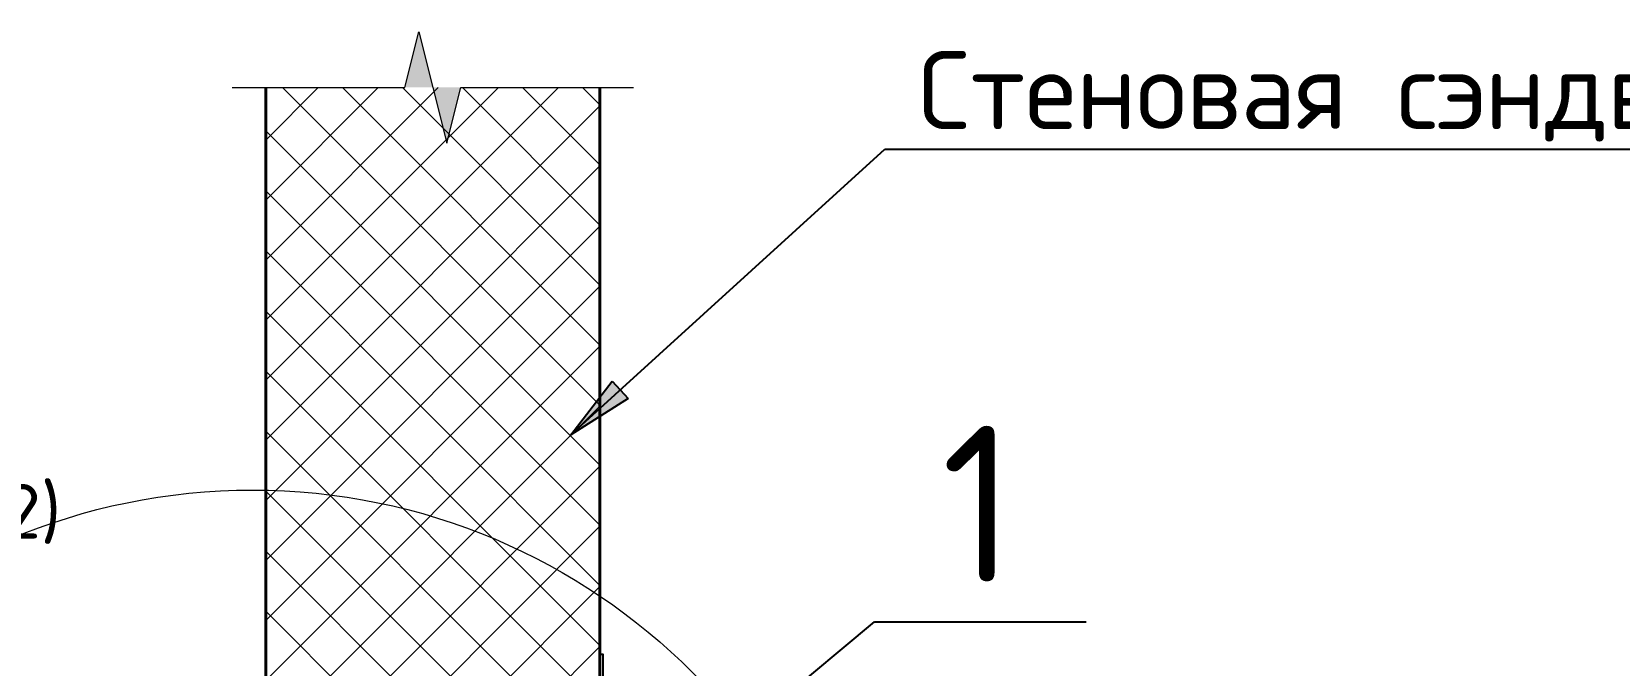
# Model space of a CAD drawing. Header units: millimetres. Extents: x -3689 to 2955806, y -724709 to -635850.
# Drawn here: x 2945289 to 2946001, y -717089 to -716804 of the extents above; entities that cross this region are included whole.
import ezdxf

# ---------------------------------------------------------------- set-up
doc = ezdxf.new("R2010")
doc.units = ezdxf.units.MM
for name, color, linetype, lineweight in [('_PP_Primary Line Continuous', 3, 'Continuous', 40), ('_Выноска', 7, 'Continuous', 15), ('Штрих Мин. Вата', 40, 'Continuous', 15)]:
    doc.layers.add(name, color=color, linetype=linetype, lineweight=lineweight)
doc.layers.add('S-METL', color=14, linetype='Continuous')
doc.styles.add('GOST-2.304_Type-B', font='')
doc.styles.add('PDF ISOCPEUR', font='isocpeur.ttf')
doc.styles.get('GOST-2.304_Type-B').set_extended_font_data('GOST Common')

# ---------------------------------------------------------------- blocks, each defined once
blk = doc.blocks.new('*U395')
for points in [[(-60.61, -10.61), (-50, 0)], [(-50, 0), (100.39, 0)], [(111, -10.61), (100.39, 0)], [(-80.61, -11.61), (-90.61, -11.61), (-90.61, -10.61), (-60.61, -10.61)], [(131, -11.61), (141, -11.61), (141, -10.61), (111, -10.61)]]:
    blk.add_lwpolyline(points)

msp = doc.modelspace()

# ---------------------------------------------------------------- hatches: boundary and pattern name
msp.add_hatch(color=256).paths.add_polyline_path([(2945530.49, -716985.27), (2945549.13, -716961.17), (2945556.25, -716969)], flags=0)
at = {"layer": '_Выноска', "true_color": 0xffffff}
msp.add_hatch(color=7, dxfattribs=at).paths.add_polyline_path([(2945393.65, -716829.42), (2945456.15, -716829.42), (2945462.4, -716804.42), (2945474.9, -716854.42), (2945481.15, -716829.42), (2945543.65, -716829.42), (2945543.65, -716829.42), (2945393.65, -716829.42)], flags=0)

# ---------------------------------------------------------------- linework, layer by layer
for p, q in [((2945530.49, -716985.27), (2945671.46, -716857.11)), ((2945671.46, -716857.11), (2946250.43, -716857.11)), ((2945530.49, -716985.27), (2945549.13, -716961.17)), ((2945549.13, -716961.17), (2945556.25, -716969)), ((2945556.25, -716969), (2945530.49, -716985.27)), ((2945608.23, -717117.95), (2945666.8, -717069.19)), ((2945666.8, -717069.19), (2945761.8, -717069.19))]:
    msp.add_line(p, q)
at = {"layer": '_PP_Primary Line Continuous', "ltscale": 10}
for p, q in [((2945393.65, -716829.42), (2945393.65, -717215.82)), ((2945543.65, -717215.82), (2945543.65, -716829.42))]:
    msp.add_line(p, q, dxfattribs=at)
at = {"layer": '_Выноска'}
for p, q in [((2945456.15, -716829.42), (2945462.4, -716804.42)), ((2945462.4, -716804.42), (2945474.9, -716854.42)), ((2945378.65, -716829.42), (2945393.65, -716829.42)), ((2945393.65, -716829.42), (2945456.15, -716829.42)), ((2945474.9, -716854.42), (2945481.15, -716829.42)), ((2945481.15, -716829.42), (2945543.65, -716829.42)), ((2945543.65, -716829.42), (2945558.65, -716829.42))]:
    msp.add_line(p, q, dxfattribs=at)
msp.add_circle((2945387.71, -717289.22), 279.22, dxfattribs=at)
at = {"layer": 'Штрих Мин. Вата', "linetype": 'Continuous'}
for p, q in [((2945393.65, -716852.98), (2945417.22, -716829.42)), ((2945393.65, -716879.92), (2945444.16, -716829.42)), ((2945393.65, -716906.86), (2945471.1, -716829.42)), ((2945393.65, -716933.81), (2945498.04, -716829.42)), ((2945393.65, -716960.75), (2945524.98, -716829.42)), ((2945543.65, -716971.93), (2945401.14, -716829.42)), ((2945543.65, -716944.99), (2945428.08, -716829.42)), ((2945543.65, -716918.05), (2945455.02, -716829.42)), ((2945543.65, -716891.11), (2945481.96, -716829.42)), ((2945543.65, -716864.17), (2945508.9, -716829.42)), ((2945543.65, -716837.23), (2945535.84, -716829.42)), ((2945393.65, -716987.69), (2945543.65, -716837.69)), ((2945543.65, -716998.88), (2945393.65, -716848.88)), ((2945393.65, -717014.63), (2945543.65, -716864.63)), ((2945543.65, -717025.82), (2945393.65, -716875.82)), ((2945393.65, -717041.57), (2945543.65, -716891.57)), ((2945543.65, -717052.76), (2945393.65, -716902.76)), ((2945393.65, -717068.51), (2945543.65, -716918.51)), ((2945543.65, -717079.7), (2945393.65, -716929.7)), ((2945393.65, -717095.45), (2945543.65, -716945.45)), ((2945543.65, -717106.64), (2945393.65, -716956.64)), ((2945393.65, -717122.39), (2945543.65, -716972.39)), ((2945543.65, -717133.58), (2945393.65, -716983.58)), ((2945393.65, -717149.33), (2945543.65, -716999.33)), ((2945543.65, -717160.52), (2945393.65, -717010.52)), ((2945393.65, -717176.27), (2945543.65, -717026.27)), ((2945543.65, -717187.46), (2945393.65, -717037.46)), ((2945393.65, -717203.21), (2945543.65, -717053.21)), ((2945543.65, -717214.4), (2945393.65, -717064.4)), ((2945407.98, -717215.82), (2945543.65, -717080.15))]:
    msp.add_line(p, q, dxfattribs=at)

# ---------------------------------------------------------------- block references
at = {"layer": 'S-METL', "xscale": 1.25, "yscale": 1.25, "zscale": 1.25, "rotation": 270}
msp.add_blockref('*U395', (2945558.16, -717196.83), dxfattribs=at)

# ---------------------------------------------------------------- texts
for s, height, style, p in [('Стеновая сэндвич панель', 35, 'PDF ISOCPEUR', (2945686.46, -716848.11)), ('1', 70, 'GOST-2.304_Type-B', (2945696.8, -717051.19))]:
    msp.add_text(s, height=height, dxfattribs=dict(style=style)).set_placement(p)
at = {"insert": (2944646.07, -716948.92), "char_height": 35, "attachment_point": 1, "style": 'PDF ISOCPEUR'}
msp.add_mtext_dynamic_manual_height_columns('\\A1;Мастика гидроизоляционная \\PPolymast "Жидкая резина" {\\H0.7x;\\S(2)^ ;}', width=693.137, gutter_width=75, heights=[0], dxfattribs=at)

doc.saveas('drawing.dxf')
